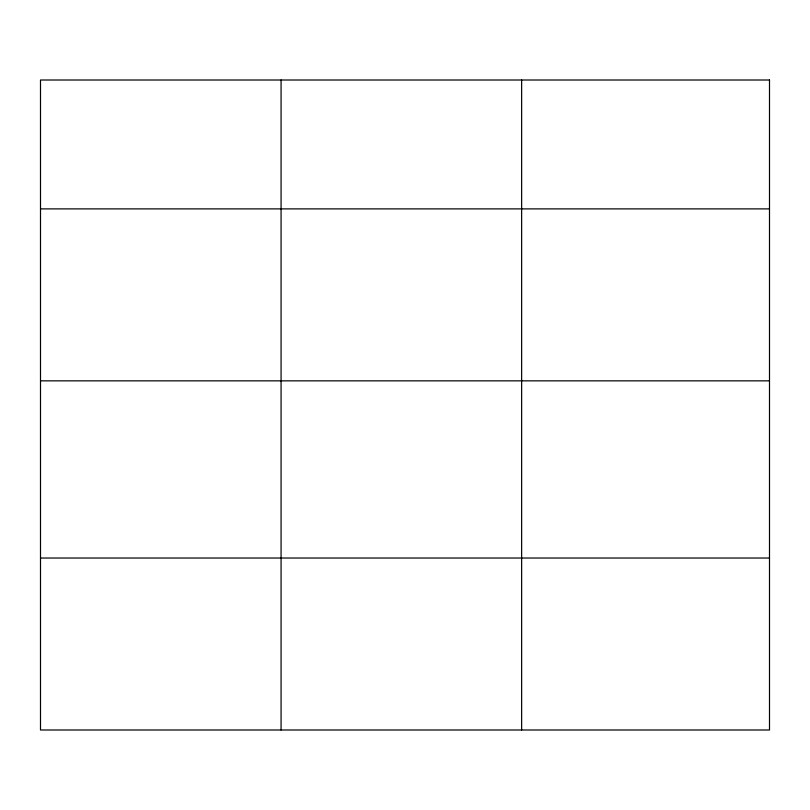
<?xml version="1.0" encoding="UTF-8"?>
<svg xmlns="http://www.w3.org/2000/svg" width="810" height="810" viewBox="0 0 810 810"><rect width="100%" height="100%" fill="white"/><g stroke="black" fill="none" stroke-linecap="round" stroke-linejoin="round"><path stroke-width="1.21" d="M40.5 208.889L769.5 208.889M40.5 380.852L769.5 380.852M40.5 558.029L769.5 558.029M521.64 80.008L521.64 729.992M281.07 80.008L281.07 729.992M769.5 80.008L40.5 80.008L40.5 729.992L769.5 729.992L769.5 80.008"/></g></svg>
